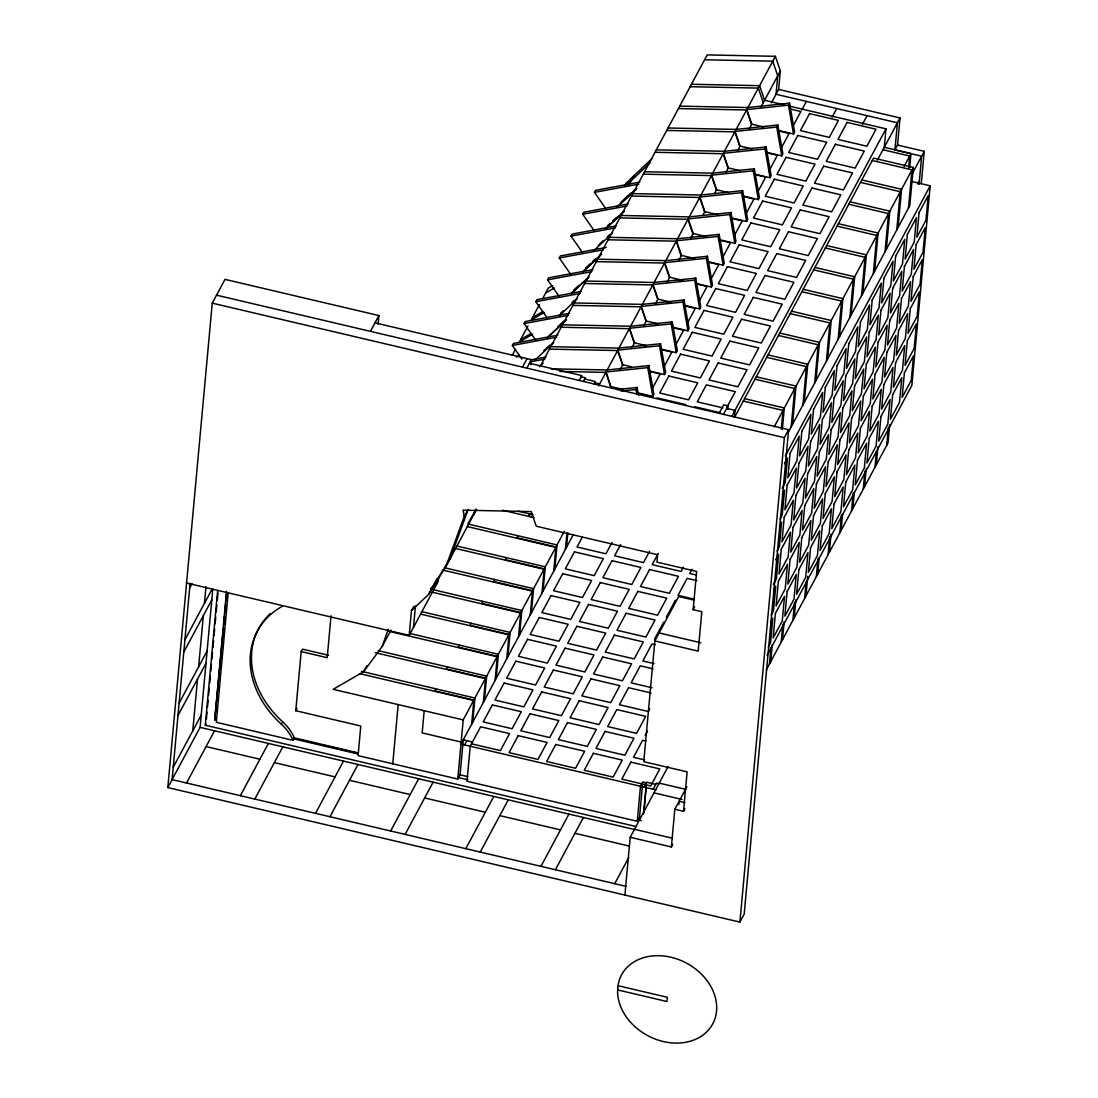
<?xml version="1.0" encoding="UTF-8"?>
<svg xmlns="http://www.w3.org/2000/svg" width="1098" height="1098" viewBox="0 0 1098 1098"><rect width="100%" height="100%" fill="white"/><g stroke="black" fill="none" stroke-linecap="round" stroke-linejoin="round"><path stroke-width="1.5" d="M216.526 295.17L788.611 429.689L744.183 914.14L739.901 922.1L167.816 787.582L212.257 303.144L224.994 279.372L378.892 315.565L378.124 324.006M190.105 583.175L172.098 779.621L625.956 886.333M192.768 730.843L197.516 679.099M198.642 666.774L203.336 615.649M204.461 603.324L205.999 586.634M167.816 787.582L200.097 727.37L212.792 589.063M636.552 826.643L205.299 725.243L217.61 590.957M206.41 718.929L207.042 712.122M207.508 707.03L208.126 700.236M208.593 695.13L209.224 688.336M209.691 683.231L210.308 676.437M210.775 671.331L211.406 664.537M211.873 659.431L212.49 652.637M212.957 647.532L213.588 640.738M214.055 635.646L214.673 628.838M215.139 623.746L215.771 616.939M216.237 611.847L216.855 605.039M217.322 599.947L217.953 593.153M226.531 591.3L214.7 720.274L223.443 628.029M223.745 624.625L224.527 616.143M224.843 612.753L225.612 604.271M225.927 600.867L226.71 592.385M228.192 592.851L216.32 722.292L292.96 740.313L294.264 737.883A42.918 34.093 28.2 0 0 282.666 721.798A93.124 73.978 28.2 0 1 270.286 613.576M472.483 741.987L463.274 739.819L460.062 774.817L457.784 779.072L358.072 755.63L360.789 726.011L295.76 710.722L301.195 651.581L302.485 649.151L328.508 655.273M331.047 615.731L327.204 657.702L301.195 651.581M392.755 763.783L398.19 704.6M186.578 583.052L409.197 635.399L411.462 610.639L413.864 606.288M413.466 627.425L415.442 605.959M424.199 710.722L422.167 732.901L461.174 742.07M436.922 583.697L437.375 578.742M438.527 577.96L438.226 581.267L409.197 635.399M457.784 779.072L463.205 719.89L564.235 531.487M471.632 724.227L473.856 700.044L434.835 690.875L435.92 688.844M472.716 722.21L474.94 698.026L361.434 671.331M483.353 702.363L485.577 678.18L446.557 669.011L447.641 666.98M484.451 700.332L486.661 676.148L378.124 650.634M495.088 680.486L497.298 656.316L458.291 647.134L459.376 645.116M496.172 678.468L498.382 654.284L409.719 633.436M530.938 364.742L531.405 359.622L374.981 322.853M506.809 658.622L509.033 634.438L470.013 625.27L471.097 623.239M507.894 656.59L510.117 632.421L421.44 611.572M518.531 636.758L520.754 612.574L481.734 603.406L482.818 601.375M519.629 634.726L521.838 610.543L433.161 589.695M530.265 614.88L532.475 590.71L493.469 581.528L494.553 579.511M531.35 612.862L533.559 588.679L444.896 567.831M541.987 593.016L544.21 568.833L505.19 559.664L506.274 557.633M543.071 590.985L545.294 566.815L456.617 545.967M553.708 571.152L555.931 546.969L516.911 537.787L517.995 535.769M554.806 569.121L557.015 544.937L468.338 524.089M565.443 549.274L566.925 533.161M566.527 547.257L567.858 532.75M624.899 895.062L630.197 837.266L668.037 766.679M471.509 743.813L500.414 750.607L509.527 733.601L480.622 726.794L470.205 746.242L466.993 781.241L637.265 821.277L640.477 786.278L642.755 782.023L646.379 782.874M693.675 600.043L678.66 596.516L654.847 640.93L643.771 761.683L687.128 771.867L683.505 811.298L674.831 809.253L671.372 846.956L630.197 837.266M642.454 785.358L639.558 817.022L637.265 821.277M643.483 814.332L646.077 786.182M643.963 812.067L646.242 787.239M654.847 640.93L698.204 651.128L701.814 611.696L693.14 609.664L696.654 571.468L656.933 562.121L657.606 554.737L536.222 526.189L531.254 511.586L463.095 510.172L464.276 516.389L445.925 566.527L428.645 594.389L411.462 610.639M678.811 804.56L679.113 801.293L684.891 802.652M727.7 409.279L728.015 405.862L723.678 404.846L719.121 413.342M734.425 417.116L735.042 410.35L726.67 408.387M771.4 102.91L778.633 89.405L780.335 70.917L775.366 56.314L707.208 54.9L540.628 365.565M781.323 428.673L782.998 410.405L743.277 401.072M782.325 429.565L784.301 407.976L744.581 398.643M739.901 922.1L784.343 437.663L788.611 429.689M769.465 664.029L770.961 647.642M791.233 426.738L794.732 388.541L755.012 379.208M770.769 661.6L772.265 645.212M792.523 424.308L796.036 386.112L756.316 376.779M781.186 642.165L782.833 624.131M802.954 404.874L806.454 366.677L766.733 357.33M782.49 639.736L784.137 621.701M804.258 402.444L807.757 364.248L768.037 354.901M792.907 620.301L794.568 602.267M814.675 382.996L818.175 344.799L778.468 335.466M794.211 617.872L795.872 599.837M815.979 380.567L819.479 342.37L779.758 333.037M804.642 598.424L806.138 582.036M826.41 361.132L829.91 322.936L790.189 313.603M805.946 595.994L807.744 576.326M827.7 358.703L831.213 320.506L791.493 311.173M816.363 576.56L818.01 558.525M838.131 339.268L841.631 301.072L801.911 291.725M817.667 574.13L819.163 557.743M839.435 336.839L842.935 298.642L803.214 289.296M828.084 554.696L829.745 536.661M849.852 317.391L853.366 279.194L813.645 269.861M829.388 552.267L831.049 534.232M851.156 314.961L854.656 276.765L814.936 267.432M839.819 532.818L841.466 514.797M861.587 295.527L865.087 257.33L825.367 247.997M841.123 530.389L842.619 514.001M862.891 293.097L866.391 254.901L826.67 245.568M789.531 106.149L885.976 128.823L884.274 147.31L910.997 153.583L909.748 167.143M851.54 510.954L853.187 492.92M873.308 273.663L876.808 235.466L837.088 226.119M852.844 508.525L854.34 492.137M874.612 271.233L878.112 233.037L838.392 223.69M863.261 489.09L864.922 471.056M885.029 251.785L888.543 213.588L848.823 204.255M919.053 184.464L921.647 156.191L894.925 149.918L897.423 122.811L776.039 94.263L777.727 75.776L772.759 61.172L704.6 59.759M864.565 486.661L866.226 468.626M886.333 249.356L889.833 211.159L850.113 201.826M894.925 149.918L897.533 145.046L900.017 117.953L778.633 89.405M874.996 467.213L876.492 450.825M896.764 229.921L900.264 191.725L860.544 182.392M876.3 464.783L877.947 446.762M898.068 227.492L901.568 189.295L861.848 179.948M908.609 167.87L909.693 156.012L882.97 149.74M886.717 445.349L888.364 427.314M908.485 208.057L911.985 169.861L872.265 160.514M889.668 424.885L888.021 442.919L766.253 670.013M734.466 417.514L873.569 158.085L913.289 167.431L909.789 205.628L788.021 432.722M921.277 183.75L924.255 151.332L897.533 145.046M911.848 181.486L930.184 185.795L911.875 385.398L767.063 655.465M463.205 719.89L333.161 689.311L363.63 671.674L382.145 646.544L388.239 629.332M467.981 509.994L450.194 558.553L444.155 568.311M473.65 514.811L475.365 510.117M476.093 509.252L468.036 523.526M189.666 588.02L192.013 583.656M184.917 639.777L212.161 588.967M183.791 652.088L211.804 599.851M370.424 331.349L378.892 315.565M179.098 703.228L207.11 650.977M177.972 715.539L205.985 663.302M173.223 767.296L201.236 715.045M205.299 725.243L205.944 724.021M186.536 783.011L214.549 730.774M240.366 795.666L268.379 743.428M292.96 740.313A42.918 34.093 28.2 0 0 281.363 724.227L282.666 721.798M295.76 710.722L297.064 708.292M254.818 799.07L282.831 746.832M521.907 359.101L512.395 345.445L513.48 343.427L557.77 335.206M535.549 339.968L524.117 323.581L525.201 321.549L569.491 313.328M547.271 318.091L535.838 301.703L536.936 299.685L581.213 291.464M558.992 296.227L547.573 279.839L548.657 277.821L592.947 269.6M570.727 274.349L559.294 257.975L560.378 255.944L606.316 247.421M582.448 252.485L571.029 236.097L572.113 234.08L616.403 225.859M594.169 230.621L582.75 214.234L583.834 212.216L628.125 203.995M605.904 208.744L594.471 192.37L595.555 190.338L639.846 182.117M512.258 355.299L515.456 349.315M527.987 325.955L519.464 341.849L532.53 334.286M539.447 304.571L531.199 319.971L544.251 312.422M542.549 298.807L548.245 288.184L552.596 285.658M522.511 367.116L527.067 358.607M363.63 671.674L366.828 665.69M526.848 368.132L531.405 359.622M624.584 186.468L626.533 182.831L652.637 158.002M628.976 184.766L633.903 175.57M382.145 646.544L390.97 630.101M464.276 516.389L467.844 509.746M428.645 594.389L436.963 578.879M445.925 566.527L476.546 509.39M315.51 813.344L343.523 761.092M329.963 816.734L357.975 764.496M579.195 380.443L581.803 375.585L529.456 363.273M583.532 381.459L585.481 377.822L581.144 376.792M594.004 383.929L595.308 381.5L584.836 379.03M598.341 384.945L598.986 383.724L594.663 382.708M529.73 513.905L528.646 515.923L533.518 517.076M598.671 385.851L775.366 56.314M550.963 368.804L607.194 369.971L648.836 365.593L647.751 367.624L606.096 371.989L610.859 387.004L605.89 372.4L559.884 371.44M620.178 369.628L622.799 364.728L617.831 350.125L659.486 345.746L660.571 343.729L618.915 348.093L550.757 346.68M631.899 347.75L634.52 342.864L629.552 328.261L671.207 323.883L672.292 321.865L630.636 326.23L562.478 324.816M643.62 325.886L646.242 321L641.273 306.383L682.929 302.019L684.013 299.987L642.371 304.366L574.213 302.952M655.355 304.022L657.976 299.123L653.008 284.519L694.663 280.141L695.748 278.123L654.092 282.488L585.934 281.074M667.076 282.145L669.698 277.259L664.729 262.655L706.385 258.277L707.469 256.259L665.813 260.624L597.655 259.21M678.797 260.281L681.419 255.395L676.45 240.778L718.106 236.413L719.19 234.382L677.548 238.76L609.39 237.346M690.532 238.417L693.154 233.517L688.185 218.914L729.841 214.535L730.925 212.518L689.269 216.882L621.111 215.469M703.049 215.043L704.875 211.653L699.906 197.05L741.562 192.672L742.646 190.654L700.991 195.019L632.832 193.605M714.784 193.179L716.596 189.789L711.641 175.172L753.283 170.808L754.367 168.776L712.726 173.155L644.567 171.741M725.709 172.811L728.331 167.912L723.362 153.308L765.018 148.93L766.102 146.912L724.447 151.277L656.288 149.863M737.431 150.934L740.052 146.048L735.084 131.444L776.739 127.066L777.823 125.035L736.168 129.413L668.009 127.999M749.152 129.07L751.773 124.17L746.818 109.567L788.46 105.202L789.544 103.171L747.903 107.549L679.744 106.135M760.887 107.206L780.335 70.917M390.655 831.008L418.667 778.77M636.867 394.292L636.03 389.488L637.115 387.47L617.117 389.57M405.107 834.411L433.12 782.16M573.362 534.493L460.995 744.073L655.835 789.887M652.555 388.143L660.145 373.965L648.904 371.33M663.521 367.693L671.88 352.101L660.639 349.466M675.997 344.401L683.601 330.237L672.36 327.588M687.732 322.538L695.322 308.36L684.081 305.724M698.699 302.087L707.057 286.496L697.422 284.231M711.175 278.796L718.778 264.632L707.537 261.983M722.909 256.932L730.499 242.754L719.259 240.119M733.876 236.482L742.234 220.89L732.599 218.626M746.352 213.19L753.955 199.026L742.715 196.377M758.087 191.327L765.677 177.149L754.45 174.513M769.053 170.876L777.411 155.285L766.171 152.636M781.529 147.585L789.133 133.421L777.892 130.772M793.264 125.721L800.854 111.543L789.627 108.908M801.746 110.047L806.385 101.4M464.605 744.924L466.883 740.67M637.403 392.796L652.802 396.419L653.886 394.388L648.836 365.593M649.124 370.918L664.523 374.542L665.621 372.524L660.571 343.729M660.859 349.054L676.258 352.678L677.342 350.646L672.292 321.865M672.58 327.19L687.979 330.814L689.064 328.782L684.013 299.987M684.301 305.313L699.701 308.936L700.799 306.918L695.748 278.123M696.036 283.449L711.435 287.072L712.52 285.041L707.469 256.259M707.757 261.585L723.157 265.208L724.241 263.177L719.19 234.382M719.478 239.707L734.878 243.331L735.976 241.313L730.925 212.518M731.213 217.843L746.613 221.467L747.697 219.435L742.646 190.654M742.934 195.979L758.334 199.603L759.418 197.571L754.367 168.776M754.655 174.102L770.069 177.725L771.153 175.707L766.102 146.912M766.39 152.238L781.79 155.861L782.874 153.83L777.823 125.035M778.111 130.374L793.511 133.983L794.595 131.966L789.544 103.171M582.365 537.073L577.04 546.996L605.945 553.79L612.025 542.453M832.092 117.184L836.731 108.537M620.686 544.484L614.606 555.821L643.51 562.615L649.591 551.278M465.799 848.672L493.812 796.434M862.438 124.321L867.077 115.674M480.251 852.075L508.264 799.838M726.931 407.234L735.289 391.643L706.385 384.849L697.271 401.854L722.964 407.893M723.458 414.358L728.015 405.862M658.265 553.323L652.185 564.66L681.089 571.454L683.368 567.199M733.876 412.477L885.976 128.823M731.844 416.334L735.042 410.35M877.371 160.198L900.017 117.953M904.079 166.484L910.997 153.583M654.573 639.105L663.7 622.086M666.308 617.227L675.421 600.222M692.028 569.244L689.75 573.499L696.173 575.009M774.186 426.861L913.289 167.431M911.601 174.925L924.255 151.332M540.943 866.349L568.956 814.098M917.804 184.025L919.355 181.143M693.14 609.664L694.636 606.865M555.396 869.74L583.395 817.502M649.824 708.663L648.3 711.504L619.396 704.71L628.523 687.691L651.004 692.975M785.372 455.862L930.184 185.795M784.452 463.713L787.486 458.031L785.235 482.681L782.188 488.349M645.24 735.413L647.518 731.158M782.27 494.32L784.548 490.079L782.298 514.715L780.019 518.97M779.333 526.354L781.611 522.113L779.36 546.749L777.068 551.004M644.101 787.129L646.695 782.27L655.726 784.384M775.641 559.815L778.674 554.147L776.41 578.783L773.376 584.452M653.132 789.242L656.384 783.176L659.088 783.807M614.715 883.698L628.783 857.456M773.459 590.422L775.737 586.181L773.472 610.817L771.194 615.072M770.521 622.456L772.8 618.215L770.535 642.852L768.257 647.106M674.831 809.253L686.923 786.703M683.505 811.298L684.932 808.636M671.372 846.956L672.799 844.293M624.886 185.672L626.533 182.831M442.425 571.097L432.928 586.414L430.512 588.679M627.095 184.574L650.03 162.875M620.658 202.595L630.65 193.221M617.076 206.959L635.797 189.391M616.856 207.371L636.826 188.623M607.688 225.639L610.186 223.292M612.684 220.945L616.417 217.431M605.355 228.823L624.076 211.269M605.135 229.235L623.856 211.667M598.451 245.156L603.447 240.476M607.194 236.962L609.692 234.615M593.414 251.099L612.355 233.133M585.481 268.2L590.477 263.52M592.975 261.173L595.473 258.826M583.148 271.398L600.62 254.997M582.928 271.796L601.649 254.228M573.76 290.064L578.756 285.384M571.427 293.262L588.899 276.874M571.207 293.674L588.679 277.272M560.776 313.108L563.274 310.761M572.017 302.568L574.515 300.221M559.486 315.538L577.177 298.738M557.798 326.779L564.043 320.918M546.722 338.17L565.443 320.602M547.751 337.402L566.472 319.834M543.579 350.989L549.81 345.129M535 360.048L553.721 342.48M539.502 366.691L543.249 363.177M545.637 293.042L554.339 288.005M532.503 317.542L542.645 311.667M520.768 339.419L530.924 333.531M516.293 357.083L519.203 355.409M594.471 192.37L638.761 184.148M582.75 214.234L627.04 206.012M571.029 236.097L615.305 227.89M559.294 257.975L603.584 249.754M547.573 279.839L591.863 271.618M535.838 301.703L580.128 293.495M524.117 323.581L568.407 315.359M512.395 345.445L556.686 337.223M531.281 359.815L546.035 357.07M530.197 361.832L544.951 359.101M621.029 391.066L636.03 389.488M691.466 84.258L759.624 85.671L764.592 100.289L784.548 104.969M690.162 86.687L758.32 88.101L763.288 102.718M678.44 108.565L746.599 109.978L751.567 124.582M666.706 130.429L734.864 131.842L739.832 146.446M654.984 152.293L723.143 153.706L728.111 168.323M643.263 174.17L711.422 175.584L716.39 190.187M631.528 196.034L699.687 197.448L704.655 212.051M619.807 217.898L687.966 219.312L692.934 233.929M608.086 239.776L676.244 241.189L681.213 255.793M596.351 261.64L664.51 263.053L669.478 277.657M584.63 283.504L652.788 284.917L657.757 299.534M572.909 305.381L641.067 306.795L646.036 321.398M561.174 327.245L629.332 328.659L634.301 343.262M549.453 349.109L617.611 350.537L622.58 365.14M751.773 124.17L763.659 126.97M740.052 146.048L751.938 148.834M728.331 167.912L740.203 170.712M716.596 189.789L728.482 192.575M704.875 211.653L718.366 214.824M693.154 233.517L706.632 236.688M701.608 235.96L704.82 236.715M681.419 255.395L694.91 258.565M689.873 257.838L693.085 258.593M669.698 277.259L683.189 280.429M678.152 279.702L681.364 280.457M657.976 299.123L671.454 302.293M666.431 301.566L669.643 302.321M646.242 321L658.127 323.786M654.696 323.443L657.908 324.198M634.52 342.864L646.406 345.65M642.975 345.307L646.187 346.062M622.799 364.728L631.46 366.773M611.064 386.606L622.95 389.392M637.183 393.194L648.424 395.843M657.098 397.874L685.989 404.668M694.663 406.713L720.357 412.752M212.257 303.144L784.343 437.663M518.146 511.174L532.983 514.66M502.417 510.213L534.095 517.666M467.35 526.587L555.712 547.367M696.777 580.622L687.142 578.358L678.029 595.363L694.087 599.137M455.615 548.465L543.99 569.244M442.219 569.944L532.269 591.108M659.116 632.956L700.812 642.755M432.173 592.193L520.534 612.972M655.177 644.718L651.965 643.963L642.852 660.969L654.092 663.617M420.438 614.07L508.813 634.85M653.09 668.847L640.244 665.827L631.13 682.832L651.992 687.746M388.706 631.226L497.092 656.714M375.31 652.706L485.357 678.578M360.254 673.788L473.636 700.455M645.844 741.026L642.646 740.272L633.519 757.277L644.759 759.926M659.225 783.135L685.577 789.325M654.01 792.852L682.023 799.44M460.062 774.817L467.734 776.629M294.264 737.883L357.701 752.803M300.001 739.64L314.989 743.168M323.32 745.13L338.321 748.658M341.656 749.44L356.644 752.967M293.015 738.68L357.989 753.969M457.948 777.466L467.94 779.813M637.883 819.781L641.218 820.563M634.466 829.292L672.36 838.213M200.097 727.37L634.493 829.512M206.081 746.571L259.91 759.226M274.363 762.616L335.055 776.89M349.507 780.294L410.199 794.554M424.651 797.958L485.343 812.232M499.796 815.622L560.488 829.896M574.927 833.3L629.319 846.078M618.05 985.702L667.309 997.286L666.925 1001.5L617.666 989.916M788.46 105.202L793.511 133.983M776.739 127.066L781.79 155.861M765.018 148.93L770.069 177.725M753.283 170.808L758.334 199.603M741.562 192.672L746.613 221.467M729.841 214.535L734.878 243.331M718.106 236.413L723.157 265.208M706.385 258.277L711.435 287.072M694.663 280.141L699.701 308.936M682.929 302.019L687.979 330.814M671.207 323.883L676.258 352.678M659.486 345.746L664.523 374.542M647.751 367.624L652.802 396.419M637.115 387.47L638.514 395.458M281.363 724.227A93.124 73.978 28.2 0 1 282.488 606.22M617.694 987.761L617.611 993.361A51.757 41.12 28.2 0 0 690.409 1041.178A51.757 41.12 28.2 0 0 696.942 970.083A51.757 41.12 28.2 0 0 618.627 982.367L617.694 987.761M775.408 613.357L773.143 637.993L782.27 620.988L784.521 596.338L775.408 613.357M778.345 581.322L776.08 605.959L785.207 588.953L787.458 564.303L778.345 581.322M781.282 549.274L779.017 573.925L788.144 556.919L790.409 532.269L781.282 549.274M784.219 517.24L781.954 541.89L791.082 524.885L793.346 500.235L784.219 517.24M787.156 485.206L784.905 509.856L794.019 492.851L796.283 468.201L787.156 485.206M790.093 453.172L787.842 477.822L796.956 460.817L799.22 436.167L790.093 453.172M787.129 591.479L784.864 616.129L793.991 599.11L796.256 574.474L787.129 591.479M790.066 559.445L787.815 584.095L796.928 567.076L799.193 542.439L790.066 559.445M793.003 527.411L790.752 552.061L799.866 535.042L802.13 510.405L793.003 527.411M795.94 495.376L793.689 520.027L802.803 503.008L805.067 478.371L795.94 495.376M798.891 463.342L796.626 487.979L805.74 470.973L808.004 446.337L798.891 463.342M801.828 431.308L799.564 455.945L808.677 438.939L810.942 414.303L801.828 431.308M798.864 569.615L796.599 594.251L805.712 577.246L807.977 552.61L798.864 569.615M801.801 537.581L799.536 562.217L808.65 545.212L810.914 520.576L801.801 537.581M804.738 505.547L802.473 530.183L811.6 513.178L813.851 488.541L804.738 505.547M807.675 473.513L805.41 498.149L814.538 481.144L816.788 456.507L807.675 473.513M810.612 441.478L808.348 466.115L817.475 449.109L819.726 424.459L810.612 441.478M813.549 409.444L811.285 434.081L820.412 417.075L822.677 392.425L813.549 409.444M810.585 547.751L808.32 572.387L817.447 555.382L819.698 530.732L810.585 547.751M813.522 515.717L811.257 540.353L820.384 523.348L822.635 498.698L813.522 515.717M816.459 483.669L814.194 508.319L823.322 491.314L825.586 466.664L816.459 483.669M819.396 451.635L817.132 476.285L826.259 459.28L828.523 434.63L819.396 451.635M822.333 419.601L820.082 444.251L829.196 427.246L831.461 402.595L822.333 419.601M825.271 387.567L823.02 412.217L832.133 395.211L834.398 370.561L825.271 387.567M822.306 525.873L820.055 550.523L829.168 533.504L831.433 508.868L822.306 525.873M825.243 493.839L822.992 518.489L832.106 501.47L834.37 476.834L825.243 493.839M828.18 461.805L825.929 486.455L835.043 469.436L837.307 444.8L828.18 461.805M831.131 429.771L828.866 454.421L837.98 437.402L840.245 412.766L831.131 429.771M834.068 397.737L831.804 422.373L840.917 405.368L843.182 380.731L834.068 397.737M837.005 365.703L834.741 390.339L843.868 373.334L846.119 348.697L837.005 365.703M834.041 504.009L831.776 528.646L840.89 511.641L843.154 487.004L834.041 504.009M836.978 471.975L834.713 496.612L843.827 479.606L846.091 454.97L836.978 471.975M839.915 439.941L837.65 464.578L846.778 447.572L849.029 422.936L839.915 439.941M842.852 407.907L840.588 432.543L849.715 415.538L851.966 390.888L842.852 407.907M845.789 375.873L843.525 400.509L852.652 383.504L854.903 358.854L845.789 375.873M848.727 343.839L846.462 368.475L855.589 351.47L857.854 326.82L848.727 343.839M845.762 482.146L843.497 506.782L852.624 489.777L854.875 465.127L845.762 482.146M848.699 450.098L846.434 474.748L855.562 457.742L857.812 433.092L848.699 450.098M851.636 418.064L849.372 442.714L858.499 425.708L860.763 401.058L851.636 418.064M854.573 386.029L852.309 410.679L861.436 393.674L863.701 369.024L854.573 386.029M857.511 353.995L855.26 378.645L864.373 361.64L866.638 336.99L857.511 353.995M860.448 321.961L858.197 346.611L867.31 329.592L869.575 304.956L860.448 321.961M857.483 460.268L855.232 484.918L864.346 467.899L866.61 443.263L857.483 460.268M860.42 428.234L858.169 452.884L867.283 435.865L869.547 411.228L860.42 428.234M863.357 396.2L861.106 420.85L870.22 403.831L872.485 379.194L863.357 396.2M866.308 364.165L864.044 388.802L873.157 371.797L875.422 347.16L866.308 364.165M869.245 332.131L866.981 356.768L876.094 339.762L878.359 315.126L869.245 332.131M872.183 300.097L869.918 324.733L879.045 307.728L881.296 283.092L872.183 300.097M869.218 438.404L866.953 463.04L876.067 446.035L878.331 421.399L869.218 438.404M872.155 406.37L869.89 431.006L879.004 414.001L881.269 389.365L872.155 406.37M875.092 374.336L872.828 398.972L881.955 381.967L884.206 357.33L875.092 374.336M878.029 342.302L875.765 366.938L884.892 349.933L887.143 325.283L878.029 342.302M880.967 310.267L878.702 334.904L887.829 317.898L890.08 293.248L880.967 310.267M883.904 278.233L881.639 302.87L890.766 285.864L893.031 261.214L883.904 278.233M880.939 416.526L878.675 441.176L887.802 424.171L890.053 399.521L880.939 416.526M883.876 384.492L881.612 409.142L890.739 392.137L893.003 367.487L883.876 384.492M886.813 352.458L884.549 377.108L893.676 360.103L895.941 335.453L886.813 352.458M889.751 320.424L887.5 345.074L896.613 328.069L898.878 303.419L889.751 320.424M892.688 288.39L890.437 313.04L899.55 296.035L901.815 271.384L892.688 288.39M895.625 256.356L893.374 281.006L902.487 263.987L904.752 239.35L895.625 256.356M892.66 394.662L890.409 419.312L899.523 402.293L901.787 377.657L892.66 394.662M895.597 362.628L893.347 387.278L902.46 370.259L904.725 345.623L895.597 362.628M898.535 330.594L896.284 355.23L905.397 338.225L907.662 313.589L898.535 330.594M901.485 298.56L899.221 323.196L908.334 306.191L910.599 281.555L901.485 298.56M904.423 266.526L902.158 291.162L911.271 274.157L913.536 249.521L904.423 266.526M907.36 234.492L905.095 259.128L914.222 242.123L916.473 217.486L907.36 234.492M904.395 372.798L902.131 397.435L911.244 380.43L913.509 355.793L904.395 372.798M907.332 340.764L905.068 365.401L914.181 348.395L916.446 323.759L907.332 340.764M910.269 308.73L908.005 333.367L917.132 316.361L919.383 291.711L910.269 308.73M913.207 276.696L910.942 301.332L920.069 284.327L922.32 259.677L913.207 276.696M916.144 244.662L913.879 269.298L923.006 252.293L925.257 227.643L916.144 244.662M919.081 212.628L916.816 237.264L925.943 220.259L928.208 195.609L919.081 212.628M492.357 704.93L483.23 721.935L512.135 728.729L521.262 711.724L492.357 704.93M504.078 683.066L494.965 700.071L523.856 706.865L532.983 689.86L504.078 683.066M515.799 661.188L506.686 678.207L535.591 685.001L544.704 667.982L515.799 661.188M527.534 639.324L518.407 656.33L547.312 663.123L556.439 646.118L527.534 639.324M539.255 617.46L530.142 634.466L559.033 641.259L568.16 624.254L539.255 617.46M550.99 595.583L541.863 612.602L570.768 619.396L579.881 602.377L550.99 595.583M562.711 573.719L553.584 590.724L582.489 597.518L591.616 580.513L562.711 573.719M574.432 551.855L565.319 568.86L594.21 575.654L603.337 558.649L574.432 551.855M668.819 376.01L659.706 393.015L688.597 399.809L697.724 382.804L668.819 376.01M680.54 354.146L671.427 371.151L700.332 377.945L709.445 360.94L680.54 354.146M692.275 332.269L683.148 349.288L712.053 356.081L721.166 339.062L692.275 332.269M703.996 310.405L694.883 327.41L723.774 334.204L732.901 317.198L703.996 310.405M715.718 288.541L706.604 305.546L735.509 312.34L744.622 295.335L715.718 288.541M727.452 266.663L718.325 283.682L747.23 290.476L756.344 273.457L727.452 266.663M739.174 244.799L730.06 261.804L758.951 268.598L768.078 251.593L739.174 244.799M750.895 222.935L741.781 239.94L770.686 246.734L779.8 229.729L750.895 222.935M762.63 201.058L753.503 218.077L782.407 224.87L791.521 207.851L762.63 201.058M774.351 179.194L765.237 196.199L794.129 202.993L803.256 185.987L774.351 179.194M786.072 157.33L776.959 174.335L805.863 181.129L814.977 164.124L786.072 157.33M797.807 135.452L788.68 152.457L817.585 159.265L826.712 142.246L797.807 135.452M809.528 113.588L800.415 130.593L829.306 137.387L838.433 120.382L809.528 113.588M518.201 735.633L509.074 752.638L537.979 759.432L547.106 742.426L518.201 735.633M529.922 713.769L520.809 730.774L549.7 737.568L558.827 720.562L529.922 713.769M541.657 691.891L532.53 708.91L561.435 715.704L570.548 698.699L541.657 691.891M553.378 670.027L544.251 687.032L573.156 693.826L582.283 676.821L553.378 670.027M565.099 648.163L555.986 665.168L584.877 671.962L594.004 654.957L565.099 648.163M576.834 626.285L567.707 643.304L596.612 650.098L605.725 633.079L576.834 626.285M588.555 604.422L579.428 621.427L608.333 628.221L617.46 611.215L588.555 604.422M600.277 582.558L591.163 599.563L620.068 606.357L629.181 589.351L600.277 582.558M612.011 560.68L602.884 577.699L631.789 584.493L640.903 567.474L612.011 560.68M718.119 362.971L708.992 379.99L737.897 386.784L747.024 369.765L718.119 362.971M729.841 341.107L720.727 358.113L749.618 364.907L758.745 347.901L729.841 341.107M741.562 319.243L732.448 336.249L761.353 343.043L770.467 326.037L741.562 319.243M753.297 297.366L744.17 314.385L773.074 321.179L782.201 304.16L753.297 297.366M765.018 275.502L755.904 292.507L784.795 299.301L793.923 282.296L765.018 275.502M776.753 253.638L767.626 270.643L796.53 277.437L805.644 260.432L776.753 253.638M788.474 231.76L779.347 248.779L808.252 255.573L817.379 238.554L788.474 231.76M800.195 209.896L791.082 226.902L819.973 233.696L829.1 216.69L800.195 209.896M811.93 188.032L802.803 205.038L831.708 211.832L840.821 194.826L811.93 188.032M823.651 166.155L814.524 183.16L843.429 189.968L852.556 172.949L823.651 166.155M835.372 144.291L826.259 161.296L855.15 168.09L864.277 151.085L835.372 144.291M847.107 122.427L837.98 139.432L866.885 146.226L875.998 129.221L847.107 122.427M555.766 744.471L546.653 761.477L575.558 768.271L584.671 751.265L555.766 744.471M567.501 722.594L558.374 739.613L587.279 746.407L596.392 729.401L567.501 722.594M579.222 700.73L570.109 717.735L599 724.529L608.127 707.524L579.222 700.73M590.944 678.866L581.83 695.871L610.735 702.665L619.848 685.66L590.944 678.866M602.678 656.988L593.551 674.007L622.456 680.801L631.57 663.782L602.678 656.988M614.4 635.124L605.286 652.13L634.177 658.924L643.304 641.918L614.4 635.124M626.121 613.26L617.007 630.266L645.912 637.06L655.026 620.054L626.121 613.26M637.856 591.383L628.729 608.402L657.633 615.196L666.747 598.177L637.856 591.383M649.577 569.519L640.463 586.524L669.355 593.318L678.482 576.313L649.577 569.519M593.345 753.297L584.218 770.316L613.123 777.11L622.237 760.104L593.345 753.297M605.067 731.433L595.953 748.438L624.844 755.232L633.971 738.227L605.067 731.433M616.788 709.569L607.674 726.574L636.579 733.368L645.693 716.363L616.788 709.569M630.911 762.136L621.797 779.141L650.689 785.935L659.816 768.929L630.911 762.136"/></g></svg>
